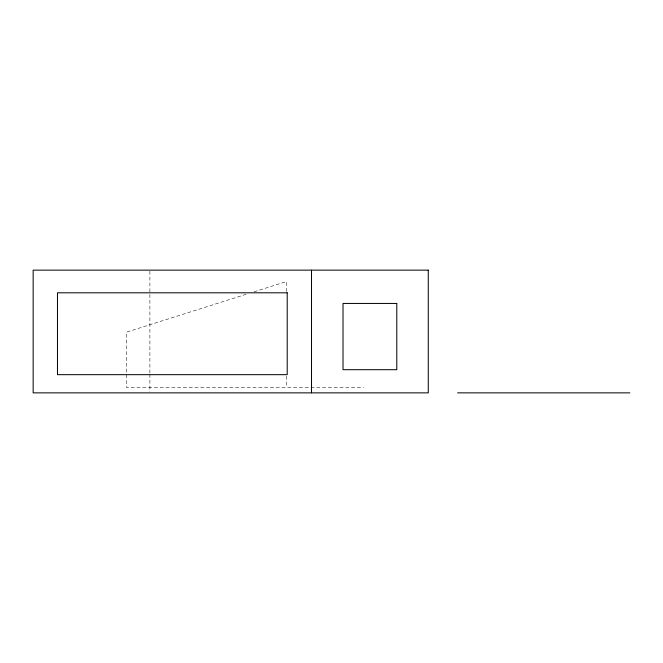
<?xml version="1.0" encoding="UTF-8"?>
<svg xmlns="http://www.w3.org/2000/svg" width="663" height="663" viewBox="0 0 663 663"><rect width="100%" height="100%" fill="white"/><g stroke="black" fill="none" stroke-linecap="round" stroke-linejoin="round"><path stroke-width="0.5" stroke-dasharray="3.31 2.49" d="M246.197 294.289L126.376 332.163L126.376 387.399L363.49 387.399M254.053 291.811L286.466 281.568L286.466 291.844M286.466 376.095L286.466 387.399M149.896 271.167L149.896 373.269M149.896 374.297L149.896 391.833"/><path stroke-width="0.99" d="M457.619 392.861L629.85 392.861M311.519 270.139L311.519 392.861M428.273 270.139L33.15 270.139L33.15 392.861L428.273 392.861L428.273 270.139M287.203 292.806L57.474 292.806L57.474 374.67L287.203 374.67L287.203 292.806M396.781 303.439L343.02 303.439L343.02 369.697L396.781 369.697L396.781 303.439"/></g></svg>
